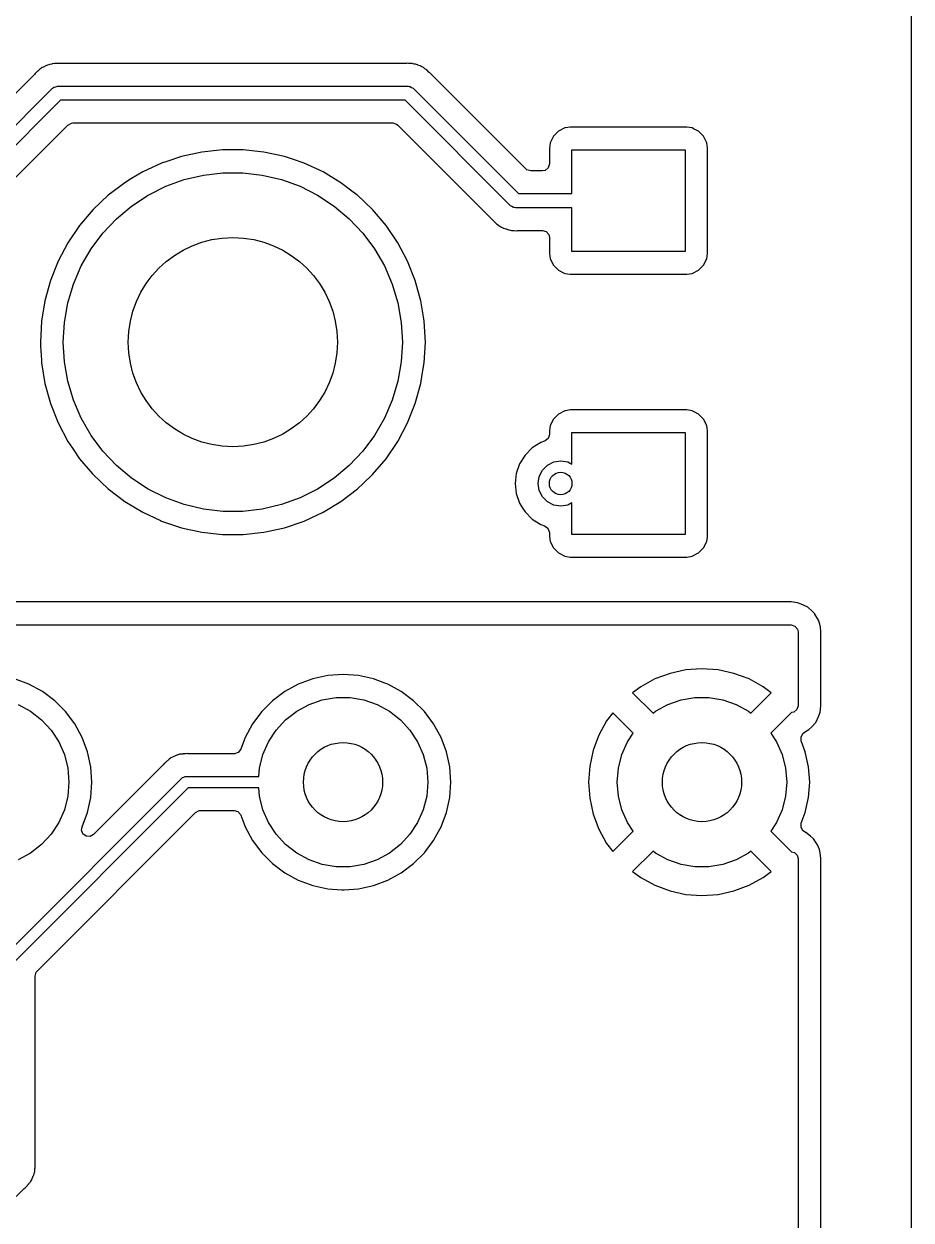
# Model space of a CAD drawing. Extents: x 0.71 to 7.56, y -5.16 to -0.79.
# Drawn here: x 6.941 to 7.559, y -3.249 to -2.416 of the extents above; entities that cross this region are included whole.
import ezdxf

# ---------------------------------------------------------------- set-up
doc = ezdxf.new("R2010")
doc.units = 0
doc.header["$MEASUREMENT"] = 0
doc.layers.add('BLACK', color=7, linetype='CONTINUOUS')

msp = doc.modelspace()

# ---------------------------------------------------------------- linework, layer by layer
at = {"layer": 'BLACK', "linetype": 'CONTINUOUS'}
for p, q in [((7.55904, -1.0631), (7.55904, -4.88178)), ((6.95252, -2.44761), (6.95195, -2.44793)), ((6.95321, -2.44714), (6.95252, -2.44761)), ((6.95372, -2.44672), (6.95321, -2.44714)), ((6.95524, -2.44606), (6.95372, -2.44672)), ((6.95372, -2.44672), (6.95372, -2.44672)), ((6.95546, -2.44595), (6.95524, -2.44606)), ((6.95691, -2.44514), (6.95546, -2.44595)), ((6.95754, -2.44498), (6.95691, -2.44514)), ((6.95691, -2.44514), (6.95691, -2.44514)), ((6.95833, -2.44472), (6.95754, -2.44498)), ((6.95893, -2.44446), (6.95833, -2.44472)), ((6.96058, -2.44423), (6.95893, -2.44446)), ((6.96082, -2.44419), (6.96058, -2.44423)), ((6.96243, -2.44379), (6.96082, -2.44419)), ((6.96492, -2.44388), (6.96243, -2.44379)), ((6.96243, -2.44379), (6.96243, -2.44379)), ((6.96243, -2.44379), (6.96243, -2.44379)), ((7.20647, -2.44388), (6.96492, -2.44388)), ((7.2073, -2.44381), (7.20647, -2.44388)), ((7.20758, -2.44376), (7.2073, -2.44381)), ((7.20795, -2.4437), (7.20758, -2.44376)), ((7.20889, -2.44379), (7.20795, -2.4437)), ((7.20795, -2.4437), (7.20795, -2.4437)), ((7.2096, -2.44387), (7.20889, -2.44379)), ((7.20985, -2.44388), (7.2096, -2.44387)), ((7.21151, -2.44388), (7.20985, -2.44388)), ((7.21214, -2.44405), (7.21151, -2.44388)), ((7.21151, -2.44388), (7.21151, -2.44388)), ((7.21295, -2.44421), (7.21214, -2.44405)), ((7.21361, -2.44428), (7.21295, -2.44421)), ((7.21382, -2.44436), (7.21361, -2.44428)), ((7.21361, -2.44428), (7.21361, -2.44428)), ((7.21361, -2.44428), (7.21361, -2.44428)), ((7.21515, -2.44489), (7.21382, -2.44436)), ((7.21539, -2.44497), (7.21515, -2.44489)), ((7.21698, -2.44541), (7.21539, -2.44497)), ((7.21754, -2.44575), (7.21698, -2.44541)), ((7.21829, -2.44612), (7.21754, -2.44575)), ((7.21856, -2.44623), (7.21829, -2.44612)), ((7.2189, -2.44636), (7.21856, -2.44623)), ((7.21937, -2.44672), (7.2189, -2.44636)), ((7.22022, -2.44737), (7.21937, -2.44672)), ((7.22042, -2.44751), (7.22022, -2.44737)), ((7.22184, -2.44837), (7.22042, -2.44751)), ((6.94839, -2.45148), (6.88262, -2.51725)), ((6.94893, -2.45085), (6.94839, -2.45148)), ((6.9493, -2.45031), (6.94893, -2.45085)), ((6.95059, -2.44927), (6.9493, -2.45031)), ((6.95078, -2.4491), (6.95059, -2.44927)), ((6.95195, -2.44793), (6.95078, -2.4491)), ((7.22339, -2.45003), (7.22184, -2.44837)), ((7.22354, -2.45019), (7.22339, -2.45003)), ((7.2906, -2.51725), (7.22354, -2.45019)), ((6.88773, -2.53445), (6.96109, -2.46109)), ((6.96109, -2.46109), (6.96179, -2.46056)), ((6.96179, -2.46056), (6.96191, -2.46043)), ((6.96191, -2.46043), (6.96201, -2.4604)), ((6.96201, -2.4604), (6.96221, -2.46025)), ((6.96221, -2.46025), (6.9634, -2.45999)), ((6.9634, -2.45999), (6.96457, -2.45965)), ((6.96457, -2.45965), (7.20866, -2.45965)), ((7.20866, -2.45965), (7.20953, -2.45977)), ((7.20953, -2.45977), (7.20971, -2.45976)), ((7.20971, -2.45976), (7.2098, -2.45981)), ((7.2098, -2.45981), (7.21005, -2.45985)), ((7.21005, -2.45985), (7.21107, -2.4605)), ((7.21107, -2.4605), (7.21214, -2.46109)), ((7.21214, -2.46109), (7.2855, -2.53445)), ((6.96661, -2.46949), (6.89324, -2.54285)), ((7.20662, -2.46949), (6.96661, -2.46949)), ((7.27998, -2.54285), (7.20662, -2.46949)), ((6.90594, -2.55245), (6.97171, -2.48669)), ((6.97171, -2.48669), (6.97412, -2.48537)), ((6.97412, -2.48537), (6.97516, -2.48526)), ((6.97516, -2.48526), (7.19807, -2.48526)), ((7.19807, -2.48526), (7.20071, -2.48603)), ((7.20071, -2.48603), (7.20152, -2.48669)), ((7.20152, -2.48669), (7.26859, -2.55375)), ((7.3179, -2.48875), (7.31345, -2.49102)), ((7.31841, -2.48867), (7.3179, -2.48875)), ((7.32159, -2.48817), (7.31841, -2.48867)), ((7.40282, -2.48817), (7.32159, -2.48817)), ((7.40651, -2.48875), (7.40282, -2.48817)), ((7.40744, -2.48923), (7.40651, -2.48875)), ((7.41096, -2.49102), (7.40744, -2.48923)), ((7.30992, -2.49455), (7.30765, -2.499)), ((7.31345, -2.49102), (7.30992, -2.49455)), ((7.30992, -2.49455), (7.30992, -2.49455)), ((7.31345, -2.49102), (7.31345, -2.49102)), ((7.31345, -2.49102), (7.31345, -2.49102)), ((7.41449, -2.49455), (7.41096, -2.49102)), ((7.41096, -2.49102), (7.41096, -2.49102)), ((7.41096, -2.49102), (7.41096, -2.49102)), ((7.41676, -2.499), (7.41449, -2.49455)), ((7.41449, -2.49455), (7.41449, -2.49455)), ((7.41449, -2.49455), (7.41449, -2.49455)), ((7.06492, -2.50549), (7.05075, -2.50861)), ((7.07936, -2.50392), (7.06492, -2.50549)), ((7.09387, -2.50392), (7.07936, -2.50392)), ((7.07936, -2.50392), (7.07936, -2.50392)), ((7.1083, -2.50549), (7.09387, -2.50392)), ((7.09387, -2.50392), (7.09387, -2.50392)), ((7.12248, -2.50861), (7.1083, -2.50549)), ((7.30765, -2.499), (7.30707, -2.5027)), ((7.30707, -2.5027), (7.30707, -2.5138)), ((7.32283, -2.53445), (7.32283, -2.50394)), ((7.32283, -2.50394), (7.40157, -2.50394)), ((7.40157, -2.50394), (7.40157, -2.5748)), ((7.41734, -2.5027), (7.41676, -2.499)), ((7.41734, -2.57604), (7.41734, -2.5027)), ((7.03699, -2.51324), (7.02381, -2.51934)), ((7.04053, -2.51205), (7.03699, -2.51324)), ((7.03699, -2.51324), (7.03699, -2.51324)), ((7.03699, -2.51324), (7.03699, -2.51324)), ((7.05075, -2.50861), (7.04053, -2.51205)), ((7.12809, -2.5105), (7.12248, -2.50861)), ((7.13624, -2.51324), (7.12809, -2.5105)), ((7.14942, -2.51934), (7.13624, -2.51324)), ((7.13624, -2.51324), (7.13624, -2.51324)), ((7.13624, -2.51324), (7.13624, -2.51324)), ((7.30707, -2.5138), (7.30629, -2.51644)), ((7.02381, -2.51934), (7.01604, -2.52401)), ((7.02381, -2.51934), (7.02381, -2.51934)), ((7.05274, -2.52465), (7.0661, -2.52148)), ((7.0661, -2.52148), (7.07975, -2.51988)), ((7.07975, -2.51988), (7.09348, -2.51988)), ((7.09348, -2.51988), (7.10712, -2.52148)), ((7.10712, -2.52148), (7.12049, -2.52465)), ((7.16186, -2.52682), (7.14942, -2.51934)), ((7.14942, -2.51934), (7.14942, -2.51934)), ((7.14942, -2.51934), (7.14942, -2.51934)), ((7.14942, -2.51934), (7.14942, -2.51934)), ((7.29142, -2.51791), (7.2906, -2.51725)), ((7.29406, -2.51868), (7.29142, -2.51791)), ((7.30219, -2.51868), (7.29406, -2.51868)), ((7.30421, -2.51824), (7.30219, -2.51868)), ((7.30629, -2.51644), (7.30421, -2.51824)), ((7.00757, -2.52972), (6.99982, -2.53561)), ((7.01137, -2.52682), (7.00757, -2.52972)), ((7.01604, -2.52401), (7.01137, -2.52682)), ((7.02756, -2.53551), (7.03983, -2.52934)), ((7.03983, -2.52934), (7.05274, -2.52465)), ((7.12049, -2.52465), (7.1334, -2.52934)), ((7.1334, -2.52934), (7.14567, -2.53551)), ((7.16953, -2.53265), (7.16186, -2.52682)), ((6.99982, -2.53561), (6.98928, -2.54559)), ((6.99982, -2.53561), (6.99982, -2.53561)), ((7.01608, -2.54306), (7.02756, -2.53551)), ((7.14567, -2.53551), (7.15714, -2.54306)), ((7.17291, -2.53523), (7.16953, -2.53265)), ((7.17341, -2.53561), (7.17291, -2.53523)), ((7.18395, -2.54559), (7.17341, -2.53561)), ((7.2855, -2.53445), (7.32283, -2.53445)), ((6.98928, -2.54559), (6.97988, -2.55666)), ((7.00556, -2.55188), (7.01608, -2.54306)), ((7.15714, -2.54306), (7.16767, -2.55188)), ((7.19335, -2.55666), (7.18395, -2.54559)), ((7.28105, -2.54343), (7.27998, -2.54285)), ((7.28208, -2.54409), (7.28105, -2.54343)), ((7.28232, -2.54413), (7.28208, -2.54409)), ((7.28242, -2.54418), (7.28232, -2.54413)), ((7.28259, -2.54417), (7.28242, -2.54418)), ((7.28346, -2.54429), (7.28259, -2.54417)), ((7.32283, -2.54429), (7.28346, -2.54429)), ((7.32283, -2.5748), (7.32283, -2.54429)), ((6.99614, -2.56188), (7.00556, -2.55188)), ((7.16767, -2.55188), (7.17709, -2.56188)), ((7.26859, -2.55375), (7.27029, -2.55557)), ((7.27029, -2.55557), (7.2717, -2.55643)), ((6.97988, -2.55666), (6.97173, -2.56867)), ((6.98793, -2.57289), (6.99614, -2.56188)), ((7.17709, -2.56188), (7.18529, -2.57289)), ((7.2015, -2.56867), (7.19335, -2.55666)), ((7.2717, -2.55643), (7.27191, -2.55657)), ((7.27191, -2.55657), (7.27323, -2.55757)), ((7.27323, -2.55757), (7.27323, -2.55757)), ((7.27323, -2.55757), (7.27323, -2.55757)), ((7.27323, -2.55757), (7.27384, -2.55781)), ((7.27384, -2.55781), (7.27458, -2.55818)), ((7.27458, -2.55818), (7.27514, -2.55852)), ((7.27514, -2.55852), (7.27674, -2.55897)), ((7.27674, -2.55897), (7.27698, -2.55905)), ((7.27698, -2.55905), (7.27852, -2.55966)), ((7.27852, -2.55966), (7.27917, -2.55973)), ((7.27917, -2.55973), (7.27999, -2.55988)), ((7.27999, -2.55988), (7.28062, -2.56006)), ((7.28062, -2.56006), (7.28228, -2.56006)), ((7.28228, -2.56006), (7.28253, -2.56007)), ((7.28253, -2.56007), (7.28418, -2.56024)), ((7.28418, -2.56024), (7.28482, -2.56013)), ((7.28482, -2.56013), (7.28565, -2.56006)), ((7.28565, -2.56006), (7.30219, -2.56006)), ((7.30219, -2.56006), (7.30482, -2.56083)), ((7.30482, -2.56083), (7.30663, -2.56291)), ((7.30663, -2.56291), (7.30707, -2.56494)), ((6.97173, -2.56867), (6.96493, -2.5815)), ((6.97173, -2.56867), (6.97173, -2.56867)), ((7.2083, -2.5815), (7.2015, -2.56867)), ((7.30707, -2.56494), (7.30707, -2.57604)), ((6.98107, -2.58479), (6.98793, -2.57289)), ((7.18529, -2.57289), (7.19216, -2.58479)), ((7.30707, -2.57604), (7.30765, -2.57974)), ((7.30765, -2.57974), (7.30992, -2.58419)), ((7.40157, -2.5748), (7.32283, -2.5748)), ((7.41449, -2.58419), (7.41676, -2.57974)), ((7.41676, -2.57974), (7.41734, -2.57604)), ((7.41676, -2.57974), (7.41676, -2.57974)), ((7.41676, -2.57974), (7.41676, -2.57974)), ((7.41734, -2.57604), (7.41734, -2.57604)), ((6.96493, -2.5815), (6.95956, -2.59499)), ((6.96493, -2.5815), (6.96493, -2.5815)), ((6.97563, -2.5974), (6.98107, -2.58479)), ((7.19216, -2.58479), (7.1976, -2.5974)), ((7.21367, -2.59499), (7.2083, -2.5815)), ((7.30992, -2.58419), (7.30992, -2.58419)), ((7.30992, -2.58419), (7.30992, -2.58419)), ((7.30992, -2.58419), (7.31345, -2.58772)), ((7.31345, -2.58772), (7.31345, -2.58772)), ((7.31345, -2.58772), (7.31345, -2.58772)), ((7.31345, -2.58772), (7.31734, -2.5897)), ((7.40651, -2.58999), (7.41096, -2.58772)), ((7.41096, -2.58772), (7.41449, -2.58419)), ((6.95956, -2.59499), (6.95567, -2.60897)), ((6.95956, -2.59499), (6.95956, -2.59499)), ((6.97169, -2.61056), (6.97563, -2.5974)), ((7.1976, -2.5974), (7.20154, -2.61056)), ((7.21668, -2.60584), (7.21367, -2.59499)), ((7.21367, -2.59499), (7.21367, -2.59499)), ((7.21367, -2.59499), (7.21367, -2.59499)), ((7.21367, -2.59499), (7.21367, -2.59499)), ((7.31734, -2.5897), (7.3179, -2.58999)), ((7.3179, -2.58999), (7.32159, -2.59057)), ((7.32159, -2.59057), (7.32159, -2.59057)), ((7.32159, -2.59057), (7.40282, -2.59057)), ((7.40282, -2.59057), (7.40651, -2.58999)), ((7.21755, -2.60897), (7.21668, -2.60584)), ((6.95567, -2.60897), (6.95333, -2.6233)), ((6.95567, -2.60897), (6.95567, -2.60897)), ((6.9693, -2.62408), (6.97169, -2.61056)), ((7.20154, -2.61056), (7.20393, -2.62408)), ((7.21938, -2.6201), (7.21755, -2.60897)), ((7.21755, -2.60897), (7.21755, -2.60897)), ((7.21755, -2.60897), (7.21755, -2.60897)), ((7.2199, -2.6233), (7.21938, -2.6201)), ((6.95333, -2.6233), (6.95254, -2.6378)), ((6.95333, -2.6233), (6.95333, -2.6233)), ((6.9685, -2.6378), (6.9693, -2.62408)), ((7.20393, -2.62408), (7.20472, -2.6378)), ((7.22069, -2.6378), (7.2199, -2.6233)), ((6.95254, -2.6378), (6.95254, -2.6378)), ((6.95254, -2.6378), (6.95269, -2.64062)), ((6.9693, -2.65151), (6.9685, -2.6378)), ((7.20472, -2.6378), (7.20393, -2.65151)), ((7.2199, -2.65229), (7.22069, -2.6378)), ((6.95269, -2.64062), (6.95322, -2.65031)), ((6.95322, -2.65031), (6.95333, -2.65229)), ((6.95333, -2.65229), (6.95333, -2.65229)), ((6.95333, -2.65229), (6.95567, -2.66662)), ((6.97169, -2.66503), (6.9693, -2.65151)), ((7.20393, -2.65151), (7.20154, -2.66503)), ((7.21856, -2.66045), (7.2199, -2.65229)), ((7.2199, -2.65229), (7.2199, -2.65229)), ((7.2199, -2.65229), (7.2199, -2.65229)), ((7.21755, -2.66662), (7.21856, -2.66045)), ((6.95567, -2.66662), (6.95567, -2.66662)), ((6.95567, -2.66662), (6.95956, -2.6806)), ((6.97563, -2.67819), (6.97169, -2.66503)), ((7.20154, -2.66503), (7.1976, -2.67819)), ((7.21367, -2.68061), (7.21755, -2.66662)), ((6.95956, -2.6806), (6.95956, -2.68061)), ((6.95956, -2.68061), (6.96493, -2.69409)), ((6.98107, -2.6908), (6.97563, -2.67819)), ((7.1976, -2.67819), (7.19216, -2.6908)), ((7.2083, -2.69409), (7.21367, -2.68061)), ((7.31345, -2.68787), (7.30992, -2.6914)), ((7.3179, -2.6856), (7.31345, -2.68787)), ((7.31345, -2.68787), (7.31345, -2.68787)), ((7.31345, -2.68787), (7.31345, -2.68787)), ((7.31841, -2.68552), (7.3179, -2.6856)), ((7.32159, -2.68502), (7.31841, -2.68552)), ((7.40282, -2.68502), (7.32159, -2.68502)), ((7.40651, -2.6856), (7.40282, -2.68502)), ((7.40793, -2.68633), (7.40651, -2.6856)), ((7.41096, -2.68787), (7.40793, -2.68633)), ((7.41449, -2.6914), (7.41096, -2.68787)), ((7.41096, -2.68787), (7.41096, -2.68787)), ((7.41096, -2.68787), (7.41096, -2.68787)), ((6.96493, -2.69409), (6.96493, -2.69409)), ((6.96493, -2.69409), (6.97173, -2.70692)), ((6.98793, -2.7027), (6.98107, -2.6908)), ((7.19216, -2.6908), (7.18529, -2.7027)), ((7.2015, -2.70692), (7.2083, -2.69409)), ((7.30765, -2.69585), (7.30707, -2.69955)), ((7.30992, -2.6914), (7.30765, -2.69585)), ((7.30992, -2.6914), (7.30992, -2.6914)), ((7.41676, -2.69585), (7.41449, -2.6914)), ((7.41449, -2.6914), (7.41449, -2.6914)), ((7.41449, -2.6914), (7.41449, -2.6914)), ((7.41734, -2.69955), (7.41676, -2.69585)), ((6.99614, -2.71372), (6.98793, -2.7027)), ((7.18529, -2.7027), (7.17709, -2.71372)), ((7.30629, -2.70477), (7.30421, -2.70657)), ((7.30707, -2.70213), (7.30629, -2.70477)), ((7.30707, -2.69955), (7.30707, -2.70213)), ((7.32283, -2.72278), (7.32283, -2.70079)), ((7.32283, -2.70079), (7.40157, -2.70079)), ((7.40157, -2.70079), (7.40157, -2.77165)), ((7.41734, -2.77289), (7.41734, -2.69955)), ((6.97173, -2.70692), (6.97173, -2.70692)), ((6.97173, -2.70692), (6.97173, -2.70692)), ((6.97173, -2.70692), (6.97486, -2.71153)), ((6.97486, -2.71153), (6.97988, -2.71893)), ((7.00556, -2.72371), (6.99614, -2.71372)), ((7.17709, -2.71372), (7.16767, -2.72371)), ((7.19335, -2.71893), (7.2015, -2.70692)), ((7.29519, -2.71142), (7.29016, -2.71645)), ((7.3012, -2.70765), (7.29519, -2.71142)), ((7.3038, -2.70674), (7.3012, -2.70765)), ((7.3012, -2.70765), (7.3012, -2.70765)), ((7.30421, -2.70657), (7.3038, -2.70674)), ((6.97988, -2.71893), (6.98891, -2.72957)), ((7.18395, -2.73), (7.19335, -2.71893)), ((7.28639, -2.72246), (7.28404, -2.72916)), ((7.29016, -2.71645), (7.28639, -2.72246)), ((7.3057, -2.72348), (7.31009, -2.72124)), ((7.31009, -2.72124), (7.31496, -2.72047)), ((7.31496, -2.72047), (7.31983, -2.72124)), ((7.31983, -2.72124), (7.32283, -2.72278)), ((6.98891, -2.72957), (6.98928, -2.73)), ((6.98928, -2.73), (6.99982, -2.73998)), ((7.01608, -2.73253), (7.00556, -2.72371)), ((7.16767, -2.72371), (7.15714, -2.73253)), ((7.17738, -2.73622), (7.18395, -2.73)), ((7.28404, -2.72916), (7.28325, -2.73622)), ((7.28404, -2.72916), (7.28404, -2.72916)), ((7.29998, -2.73135), (7.30222, -2.72696)), ((7.30222, -2.72696), (7.3057, -2.72348)), ((7.02756, -2.74008), (7.01608, -2.73253)), ((7.15714, -2.73253), (7.14567, -2.74008)), ((7.17341, -2.73998), (7.17738, -2.73622)), ((7.28325, -2.73622), (7.28325, -2.73622)), ((7.28325, -2.73622), (7.28404, -2.74328)), ((7.29921, -2.73622), (7.29998, -2.73135)), ((7.29998, -2.74109), (7.29921, -2.73622)), ((6.99982, -2.73998), (7.01137, -2.74877)), ((7.03983, -2.74625), (7.02756, -2.74008)), ((7.05274, -2.75094), (7.03983, -2.74625)), ((7.1334, -2.74625), (7.12049, -2.75094)), ((7.14567, -2.74008), (7.1334, -2.74625)), ((7.16186, -2.74877), (7.17341, -2.73998)), ((7.28404, -2.74328), (7.28404, -2.74328)), ((7.28404, -2.74328), (7.28639, -2.74998)), ((7.30222, -2.74548), (7.29998, -2.74109)), ((7.3057, -2.74896), (7.30222, -2.74548)), ((7.01137, -2.74877), (7.02381, -2.75625)), ((7.0661, -2.75411), (7.05274, -2.75094)), ((7.07975, -2.75571), (7.0661, -2.75411)), ((7.09348, -2.75571), (7.07975, -2.75571)), ((7.10712, -2.75411), (7.09348, -2.75571)), ((7.12049, -2.75094), (7.10712, -2.75411)), ((7.14942, -2.75625), (7.16186, -2.74877)), ((7.28639, -2.74998), (7.28866, -2.7536)), ((7.28866, -2.7536), (7.29016, -2.75599)), ((7.31009, -2.7512), (7.3057, -2.74896)), ((7.31496, -2.75197), (7.31009, -2.7512)), ((7.31983, -2.7512), (7.31496, -2.75197)), ((7.32283, -2.74967), (7.31983, -2.7512)), ((7.32283, -2.77165), (7.32283, -2.74967)), ((7.02381, -2.75625), (7.02381, -2.75625)), ((7.02381, -2.75625), (7.02381, -2.75625)), ((7.02381, -2.75625), (7.02381, -2.75625)), ((7.02381, -2.75625), (7.0363, -2.76203)), ((7.0363, -2.76203), (7.03699, -2.76235)), ((7.03699, -2.76235), (7.05075, -2.76698)), ((7.12248, -2.76698), (7.13624, -2.76235)), ((7.13624, -2.76235), (7.14942, -2.75625)), ((7.29016, -2.75599), (7.29519, -2.76102)), ((7.29519, -2.76102), (7.29997, -2.76402)), ((7.29997, -2.76402), (7.3012, -2.76479)), ((7.05075, -2.76698), (7.06492, -2.7701)), ((7.06492, -2.7701), (7.07936, -2.77167)), ((7.07936, -2.77167), (7.07936, -2.77167)), ((7.07936, -2.77167), (7.09387, -2.77167)), ((7.09387, -2.77167), (7.10831, -2.7701)), ((7.09387, -2.77167), (7.09387, -2.77167)), ((7.10831, -2.7701), (7.12248, -2.76698)), ((7.3012, -2.76479), (7.3038, -2.7657)), ((7.3038, -2.7657), (7.30603, -2.76731)), ((7.30603, -2.76731), (7.30705, -2.76986)), ((7.30705, -2.76986), (7.30707, -2.77031)), ((7.30707, -2.77031), (7.30707, -2.77289)), ((7.40157, -2.77165), (7.32283, -2.77165)), ((7.30707, -2.77289), (7.30741, -2.77505)), ((7.30741, -2.77505), (7.30765, -2.77659)), ((7.30765, -2.77659), (7.30992, -2.78104)), ((7.41449, -2.78104), (7.41676, -2.77659)), ((7.41676, -2.77659), (7.41724, -2.77354)), ((7.41676, -2.77659), (7.41676, -2.77659)), ((7.41676, -2.77659), (7.41676, -2.77659)), ((7.41724, -2.77354), (7.41734, -2.77289)), ((7.30992, -2.78104), (7.30992, -2.78104)), ((7.30992, -2.78104), (7.30992, -2.78104)), ((7.30992, -2.78104), (7.31345, -2.78457)), ((7.31345, -2.78457), (7.31345, -2.78457)), ((7.31345, -2.78457), (7.31345, -2.78457)), ((7.31345, -2.78457), (7.3179, -2.78684)), ((7.3179, -2.78684), (7.3179, -2.78684)), ((7.3179, -2.78684), (7.32159, -2.78742)), ((7.32159, -2.78742), (7.32159, -2.78742)), ((7.32159, -2.78742), (7.40282, -2.78742)), ((7.40282, -2.78742), (7.40651, -2.78684)), ((7.40651, -2.78684), (7.41096, -2.78457)), ((7.41096, -2.78457), (7.41449, -2.78104)), ((7.47543, -2.81868), (6.81966, -2.81868)), ((7.47993, -2.81933), (7.47543, -2.81868)), ((7.48257, -2.8201), (7.47993, -2.81933)), ((7.47993, -2.81933), (7.47993, -2.81933)), ((7.48708, -2.82224), (7.48257, -2.8201)), ((7.49014, -2.82497), (7.48708, -2.82224)), ((7.48708, -2.82224), (7.48708, -2.82224)), ((7.48708, -2.82224), (7.48708, -2.82224)), ((7.49194, -2.82704), (7.49014, -2.82497)), ((7.49014, -2.82497), (7.49014, -2.82497)), ((7.49014, -2.82497), (7.49014, -2.82497)), ((7.49194, -2.82705), (7.49194, -2.82704)), ((7.49194, -2.82704), (7.49194, -2.82704)), ((7.49458, -2.83129), (7.49194, -2.82705)), ((6.81102, -2.83465), (7.47543, -2.83465)), ((7.47543, -2.83465), (7.47807, -2.83542)), ((7.47807, -2.83542), (7.47987, -2.8375)), ((7.47987, -2.8375), (7.48031, -2.83953)), ((7.49547, -2.83411), (7.49458, -2.83129)), ((7.49591, -2.83613), (7.49547, -2.83411)), ((7.49628, -2.83953), (7.49591, -2.83613)), ((7.48031, -2.83953), (7.48031, -2.8909)), ((7.49628, -2.8909), (7.49628, -2.83953)), ((6.94254, -2.87511), (6.93452, -2.87212)), ((7.14225, -2.87212), (7.13724, -2.87399)), ((7.15271, -2.86984), (7.14225, -2.87212)), ((7.14225, -2.87212), (7.14225, -2.87212)), ((7.14225, -2.87212), (7.14225, -2.87212)), ((7.16339, -2.86908), (7.15271, -2.86984)), ((7.15271, -2.86984), (7.15271, -2.86984)), ((7.17406, -2.86984), (7.16339, -2.86908)), ((7.16339, -2.86908), (7.16339, -2.86908)), ((7.18452, -2.87212), (7.17406, -2.86984)), ((7.17406, -2.86984), (7.17406, -2.86984)), ((7.19254, -2.87511), (7.18452, -2.87212)), ((7.18452, -2.87212), (7.18452, -2.87212)), ((7.18452, -2.87212), (7.18452, -2.87212)), ((7.38059, -2.87229), (7.37071, -2.87768)), ((7.39115, -2.86835), (7.38059, -2.87229)), ((7.40215, -2.86596), (7.39115, -2.86835)), ((7.41339, -2.86515), (7.40215, -2.86596)), ((7.42462, -2.86596), (7.41339, -2.86515)), ((7.41339, -2.86515), (7.41339, -2.86515)), ((7.43563, -2.86835), (7.42462, -2.86596)), ((7.44618, -2.87229), (7.43563, -2.86835)), ((7.45606, -2.87768), (7.44618, -2.87229)), ((7.44618, -2.87229), (7.44618, -2.87229)), ((6.94455, -2.87586), (6.94254, -2.87511)), ((6.95394, -2.88099), (6.94455, -2.87586)), ((6.94455, -2.87586), (6.94455, -2.87586)), ((7.13222, -2.87586), (7.12283, -2.88099)), ((7.13724, -2.87399), (7.13222, -2.87586)), ((7.19455, -2.87586), (7.19254, -2.87511)), ((7.20394, -2.88099), (7.19455, -2.87586)), ((7.19455, -2.87586), (7.19455, -2.87586)), ((7.37071, -2.87768), (7.3651, -2.88189)), ((7.37071, -2.87768), (7.37071, -2.87768)), ((7.46168, -2.88189), (7.45606, -2.87768)), ((7.45606, -2.87768), (7.45606, -2.87768)), ((6.96251, -2.8874), (6.95394, -2.88099)), ((6.95394, -2.88099), (6.95394, -2.88099)), ((6.95394, -2.88099), (6.95394, -2.88099)), ((6.97008, -2.89497), (6.96251, -2.8874)), ((6.96251, -2.8874), (6.96251, -2.8874)), ((6.96251, -2.8874), (6.96251, -2.8874)), ((7.11426, -2.8874), (7.10669, -2.89497)), ((7.12283, -2.88099), (7.11426, -2.8874)), ((7.11426, -2.8874), (7.11426, -2.8874)), ((7.12283, -2.88099), (7.12283, -2.88099)), ((7.13966, -2.89001), (7.14889, -2.88685)), ((7.14889, -2.88685), (7.15851, -2.88524)), ((7.15851, -2.88524), (7.16826, -2.88524)), ((7.16826, -2.88524), (7.17788, -2.88685)), ((7.17788, -2.88685), (7.18711, -2.89001)), ((7.21251, -2.8874), (7.20394, -2.88099)), ((7.20394, -2.88099), (7.20394, -2.88099)), ((7.20394, -2.88099), (7.20394, -2.88099)), ((7.22008, -2.89497), (7.21251, -2.8874)), ((7.21251, -2.8874), (7.21251, -2.8874)), ((7.21251, -2.8874), (7.21251, -2.8874)), ((7.3651, -2.88189), (7.3651, -2.88189)), ((7.3651, -2.88189), (7.37928, -2.89606)), ((7.38966, -2.89001), (7.39889, -2.88685)), ((7.39889, -2.88685), (7.40851, -2.88524)), ((7.40851, -2.88524), (7.41826, -2.88524)), ((7.41826, -2.88524), (7.42788, -2.88685)), ((7.42788, -2.88685), (7.43711, -2.89001)), ((7.4475, -2.89606), (7.46168, -2.88189)), ((7.46168, -2.88189), (7.46168, -2.88189)), ((6.93711, -2.89001), (6.94569, -2.89466)), ((6.94569, -2.89466), (6.95338, -2.90065)), ((6.97649, -2.90354), (6.97008, -2.89497)), ((6.97008, -2.89497), (6.97008, -2.89497)), ((6.97008, -2.89497), (6.97008, -2.89497)), ((7.10669, -2.89497), (7.10028, -2.90354)), ((7.10669, -2.89497), (7.10669, -2.89497)), ((7.12339, -2.90065), (7.13109, -2.89466)), ((7.13109, -2.89466), (7.13966, -2.89001)), ((7.18711, -2.89001), (7.19569, -2.89466)), ((7.19569, -2.89466), (7.20338, -2.90065)), ((7.22649, -2.90354), (7.22008, -2.89497)), ((7.22008, -2.89497), (7.22008, -2.89497)), ((7.22008, -2.89497), (7.22008, -2.89497)), ((7.35118, -2.8958), (7.34698, -2.90142)), ((7.36536, -2.90999), (7.35118, -2.8958)), ((7.35118, -2.8958), (7.35118, -2.8958)), ((7.37928, -2.89606), (7.38109, -2.89466)), ((7.38109, -2.89466), (7.38966, -2.89001)), ((7.43711, -2.89001), (7.44569, -2.89466)), ((7.44569, -2.89466), (7.4475, -2.89606)), ((7.47575, -2.89565), (7.46141, -2.90999)), ((7.47746, -2.89534), (7.47575, -2.89565)), ((7.47954, -2.89354), (7.47746, -2.89534)), ((7.48031, -2.8909), (7.47954, -2.89354)), ((7.49486, -2.89804), (7.49563, -2.8954)), ((7.49563, -2.8954), (7.49628, -2.8909)), ((6.95338, -2.90065), (6.95999, -2.90782)), ((6.98162, -2.91293), (6.97649, -2.90354)), ((6.97649, -2.90354), (6.97649, -2.90354)), ((6.97649, -2.90354), (6.97649, -2.90354)), ((7.10028, -2.90354), (7.09515, -2.91293)), ((7.10028, -2.90354), (7.10028, -2.90354)), ((7.11678, -2.90782), (7.12339, -2.90065)), ((7.20338, -2.90065), (7.20999, -2.90782)), ((7.23162, -2.91293), (7.22649, -2.90354)), ((7.22649, -2.90354), (7.22649, -2.90354)), ((7.22649, -2.90354), (7.22649, -2.90354)), ((7.34698, -2.90142), (7.34158, -2.9113)), ((7.34698, -2.90142), (7.34698, -2.90142)), ((7.48792, -2.9074), (7.48999, -2.9056)), ((7.48999, -2.9056), (7.49272, -2.90255)), ((7.49272, -2.90255), (7.49486, -2.89804)), ((6.95999, -2.90782), (6.96532, -2.91599)), ((6.98536, -2.92296), (6.98162, -2.91293)), ((6.98162, -2.91293), (6.98162, -2.91293)), ((6.98162, -2.91293), (6.98162, -2.91293)), ((7.09515, -2.91293), (7.09441, -2.91491)), ((7.11145, -2.91599), (7.11678, -2.90782)), ((7.20999, -2.90782), (7.21532, -2.91599)), ((7.23536, -2.92296), (7.23162, -2.91293)), ((7.23162, -2.91293), (7.23162, -2.91293)), ((7.23162, -2.91293), (7.23162, -2.91293)), ((7.34158, -2.9113), (7.33764, -2.92185)), ((7.36145, -2.91599), (7.36536, -2.90999)), ((7.46141, -2.90999), (7.46532, -2.91599)), ((7.48236, -2.91271), (7.48368, -2.91029)), ((7.48256, -2.91545), (7.48236, -2.91271)), ((7.48368, -2.91029), (7.48374, -2.91024)), ((7.48374, -2.91024), (7.48396, -2.91002)), ((7.48396, -2.91002), (7.48483, -2.90933)), ((7.48483, -2.90933), (7.48792, -2.9074)), ((6.96532, -2.91599), (6.96924, -2.92492)), ((7.09206, -2.92121), (7.09041, -2.92342)), ((7.09441, -2.91491), (7.09206, -2.92121)), ((7.10753, -2.92492), (7.11145, -2.91599)), ((7.21532, -2.91599), (7.21924, -2.92492)), ((7.33764, -2.92185), (7.33525, -2.93286)), ((7.35753, -2.92492), (7.36145, -2.91599)), ((7.46532, -2.91599), (7.46924, -2.92492)), ((7.48536, -2.92296), (7.48256, -2.91545)), ((6.96924, -2.92492), (6.97164, -2.93437)), ((6.98764, -2.93342), (6.98536, -2.92296)), ((7.04044, -2.92972), (7.03889, -2.93106)), ((7.04056, -2.9296), (7.04044, -2.92972)), ((7.041, -2.92916), (7.04056, -2.9296)), ((7.0415, -2.92879), (7.041, -2.92916)), ((7.04163, -2.92868), (7.0415, -2.92879)), ((7.04223, -2.92816), (7.04163, -2.92868)), ((7.04317, -2.92735), (7.04223, -2.92816)), ((7.04335, -2.92727), (7.04317, -2.92735)), ((7.04317, -2.92735), (7.04317, -2.92735)), ((7.04424, -2.92674), (7.04335, -2.92727)), ((7.0444, -2.92662), (7.04424, -2.92674)), ((7.04631, -2.92591), (7.0444, -2.92662)), ((7.0444, -2.92662), (7.0444, -2.92662)), ((7.04647, -2.92584), (7.04631, -2.92591)), ((7.04833, -2.92499), (7.04647, -2.92584)), ((7.04852, -2.92497), (7.04833, -2.92499)), ((7.04833, -2.92499), (7.04833, -2.92499)), ((7.04953, -2.92471), (7.04852, -2.92497)), ((7.04971, -2.92464), (7.04953, -2.92471)), ((7.05174, -2.9245), (7.04971, -2.92464)), ((7.04971, -2.92464), (7.04971, -2.92464)), ((7.05192, -2.92448), (7.05174, -2.9245)), ((7.05253, -2.92439), (7.05192, -2.92448)), ((7.05315, -2.92439), (7.05253, -2.92439)), ((7.05332, -2.92438), (7.05315, -2.92439)), ((7.05384, -2.92435), (7.05332, -2.92438)), ((7.05536, -2.92424), (7.05384, -2.92435)), ((7.05554, -2.92428), (7.05536, -2.92424)), ((7.05536, -2.92424), (7.05536, -2.92424)), ((7.05658, -2.92439), (7.05554, -2.92428)), ((7.08749, -2.92439), (7.05658, -2.92439)), ((7.08784, -2.92438), (7.08749, -2.92439)), ((7.09041, -2.92342), (7.08784, -2.92438)), ((7.10514, -2.93437), (7.10753, -2.92492)), ((7.21924, -2.92492), (7.22164, -2.93437)), ((7.23764, -2.93342), (7.23536, -2.92296)), ((7.35514, -2.93437), (7.35753, -2.92492)), ((7.46924, -2.92492), (7.47164, -2.93437)), ((7.48764, -2.93342), (7.48536, -2.92296)), ((6.97164, -2.93437), (6.97244, -2.94409)), ((6.9884, -2.94409), (6.98764, -2.93342)), ((7.03813, -2.93203), (6.98959, -2.98058)), ((7.03879, -2.93122), (7.03813, -2.93203)), ((7.03889, -2.93106), (7.03879, -2.93122)), ((7.03889, -2.93106), (7.03889, -2.93106)), ((7.10466, -2.94016), (7.10514, -2.93437)), ((7.22164, -2.93437), (7.22244, -2.94409)), ((7.2384, -2.94409), (7.23764, -2.93342)), ((7.33525, -2.93286), (7.33444, -2.94409)), ((7.35433, -2.94409), (7.35514, -2.93437)), ((7.47164, -2.93437), (7.47244, -2.94409)), ((7.4884, -2.94409), (7.48764, -2.93342)), ((6.92635, -3.06611), (7.05115, -2.94131)), ((6.97244, -2.94409), (6.97164, -2.95381)), ((6.98764, -2.95477), (6.9884, -2.94409)), ((7.05115, -2.94131), (7.05144, -2.94117)), ((7.05144, -2.94117), (7.05162, -2.94091)), ((7.05162, -2.94091), (7.0525, -2.94062)), ((7.0525, -2.94062), (7.05332, -2.94021)), ((7.05332, -2.94021), (7.05363, -2.94026)), ((7.05363, -2.94026), (7.05394, -2.94016)), ((7.05394, -2.94016), (7.10466, -2.94016)), ((7.22244, -2.94409), (7.22164, -2.95381)), ((7.23764, -2.95477), (7.2384, -2.94409)), ((7.33444, -2.94409), (7.33444, -2.94409)), ((7.33444, -2.94409), (7.33525, -2.95533)), ((7.35514, -2.95381), (7.35433, -2.94409)), ((7.47244, -2.94409), (7.47164, -2.95381)), ((7.48764, -2.95477), (7.4884, -2.94409)), ((7.05557, -2.94803), (6.93307, -3.07053)), ((6.97164, -2.95381), (6.96924, -2.96327)), ((6.98536, -2.96523), (6.98764, -2.95477)), ((7.10466, -2.94803), (7.05557, -2.94803)), ((7.10514, -2.95381), (7.10466, -2.94803)), ((7.10753, -2.96327), (7.10514, -2.95381)), ((7.22164, -2.95381), (7.21924, -2.96327)), ((7.23536, -2.96523), (7.23764, -2.95477)), ((7.33525, -2.95533), (7.33764, -2.96633)), ((7.35753, -2.96327), (7.35514, -2.95381)), ((7.47164, -2.95381), (7.46924, -2.96327)), ((7.48536, -2.96523), (7.48764, -2.95477)), ((6.96924, -2.96327), (6.96532, -2.9722)), ((7.06067, -2.96523), (7.06308, -2.96391)), ((7.06308, -2.96391), (7.06412, -2.9638)), ((7.06412, -2.9638), (7.08749, -2.9638)), ((7.08749, -2.9638), (7.09013, -2.96457)), ((7.11145, -2.9722), (7.10753, -2.96327)), ((7.21924, -2.96327), (7.21532, -2.9722)), ((7.36145, -2.9722), (7.35753, -2.96327)), ((7.46924, -2.96327), (7.46532, -2.9722)), ((6.95027, -3.07563), (7.06067, -2.96523)), ((6.96532, -2.9722), (6.95999, -2.98037)), ((6.98162, -2.97526), (6.98536, -2.96523)), ((7.09013, -2.96457), (7.09193, -2.96665)), ((7.09193, -2.96665), (7.09206, -2.96697)), ((7.09206, -2.96697), (7.09419, -2.97269)), ((7.11678, -2.98037), (7.11145, -2.9722)), ((7.21532, -2.9722), (7.20999, -2.98037)), ((7.23162, -2.97526), (7.23536, -2.96523)), ((7.33764, -2.96633), (7.34158, -2.97689)), ((7.36536, -2.9782), (7.36145, -2.9722)), ((7.46532, -2.9722), (7.46141, -2.9782)), ((7.48256, -2.97274), (7.48536, -2.96523)), ((6.95999, -2.98037), (6.95338, -2.98754)), ((6.98126, -2.97748), (6.98165, -2.97545)), ((6.98223, -2.98005), (6.98126, -2.97748)), ((6.98156, -2.97542), (6.98162, -2.97526)), ((6.98165, -2.97545), (6.98156, -2.97542)), ((6.98162, -2.97526), (6.98162, -2.97526)), ((6.98443, -2.9817), (6.98223, -2.98005)), ((6.98959, -2.98058), (6.98717, -2.9819)), ((7.09419, -2.97269), (7.09515, -2.97526)), ((7.09515, -2.97526), (7.10028, -2.98465)), ((7.12339, -2.98754), (7.11678, -2.98037)), ((7.20999, -2.98037), (7.20338, -2.98754)), ((7.22649, -2.98465), (7.22988, -2.97844)), ((7.22988, -2.97844), (7.23162, -2.97526)), ((7.23162, -2.97526), (7.23162, -2.97526)), ((7.23162, -2.97526), (7.23162, -2.97526)), ((7.34158, -2.97689), (7.34698, -2.98677)), ((7.35118, -2.99238), (7.36536, -2.9782)), ((7.46141, -2.9782), (7.47578, -2.99257)), ((7.48236, -2.97548), (7.48256, -2.97274)), ((7.48368, -2.97789), (7.48236, -2.97548)), ((7.48376, -2.97797), (7.48368, -2.97789)), ((7.48544, -2.97907), (7.48376, -2.97797)), ((7.48582, -2.97922), (7.48544, -2.97907)), ((7.48906, -2.98172), (7.48582, -2.97922)), ((6.95338, -2.98754), (6.94569, -2.99353)), ((6.98717, -2.9819), (6.98443, -2.9817)), ((7.10028, -2.98465), (7.10028, -2.98465)), ((7.10028, -2.98465), (7.10028, -2.98465)), ((7.10028, -2.98465), (7.10669, -2.99322)), ((7.13109, -2.99353), (7.12339, -2.98754)), ((7.20338, -2.98754), (7.19569, -2.99353)), ((7.22008, -2.99322), (7.22649, -2.98465)), ((7.34698, -2.98677), (7.34698, -2.98677)), ((7.34698, -2.98677), (7.35118, -2.99238)), ((7.49101, -2.98366), (7.48906, -2.98172)), ((7.49394, -2.9877), (7.49101, -2.98366)), ((7.49519, -2.991), (7.49394, -2.9877)), ((6.94569, -2.99353), (6.93711, -2.99818)), ((7.10669, -2.99322), (7.10669, -2.99322)), ((7.10669, -2.99322), (7.10669, -2.99322)), ((7.10669, -2.99322), (7.11426, -3.00079)), ((7.13966, -2.99818), (7.13109, -2.99353)), ((7.19569, -2.99353), (7.18711, -2.99818)), ((7.21251, -3.00079), (7.22008, -2.99322)), ((7.35118, -2.99238), (7.35118, -2.99238)), ((7.37928, -2.99212), (7.3651, -3.0063)), ((7.38109, -2.99353), (7.37928, -2.99212)), ((7.38966, -2.99818), (7.38109, -2.99353)), ((7.44569, -2.99353), (7.43711, -2.99818)), ((7.4475, -2.99212), (7.44569, -2.99353)), ((7.46168, -3.0063), (7.4475, -2.99212)), ((7.47578, -2.99257), (7.47777, -2.99301)), ((7.47777, -2.99301), (7.47972, -2.99495)), ((7.47972, -2.99495), (7.48031, -2.99729)), ((7.48031, -2.99729), (7.48031, -3.53295)), ((7.49578, -2.99334), (7.49519, -2.991)), ((7.49628, -2.99729), (7.49578, -2.99334)), ((7.49628, -3.53295), (7.49628, -2.99729)), ((7.11426, -3.00079), (7.11426, -3.00079)), ((7.11426, -3.00079), (7.11426, -3.00079)), ((7.11426, -3.00079), (7.12283, -3.0072)), ((7.14889, -3.00134), (7.13966, -2.99818)), ((7.15851, -3.00295), (7.14889, -3.00134)), ((7.16826, -3.00295), (7.15851, -3.00295)), ((7.17788, -3.00134), (7.16826, -3.00295)), ((7.18711, -2.99818), (7.17788, -3.00134)), ((7.20394, -3.0072), (7.21251, -3.00079)), ((7.39889, -3.00134), (7.38966, -2.99818)), ((7.40851, -3.00295), (7.39889, -3.00134)), ((7.41826, -3.00295), (7.40851, -3.00295)), ((7.42788, -3.00134), (7.41826, -3.00295)), ((7.43711, -2.99818), (7.42788, -3.00134)), ((7.12283, -3.0072), (7.12283, -3.0072)), ((7.12283, -3.0072), (7.12283, -3.0072)), ((7.12283, -3.0072), (7.13222, -3.01233)), ((7.13222, -3.01233), (7.13222, -3.01233)), ((7.13222, -3.01233), (7.13222, -3.01233)), ((7.13222, -3.01233), (7.13222, -3.01233)), ((7.13222, -3.01233), (7.14225, -3.01607)), ((7.18452, -3.01607), (7.19455, -3.01233)), ((7.19455, -3.01233), (7.20127, -3.00866)), ((7.19455, -3.01233), (7.19455, -3.01233)), ((7.19455, -3.01233), (7.19455, -3.01233)), ((7.20127, -3.00866), (7.20394, -3.0072)), ((7.3651, -3.0063), (7.37071, -3.0105)), ((7.37071, -3.0105), (7.37071, -3.0105)), ((7.37071, -3.0105), (7.38059, -3.0159)), ((7.44618, -3.0159), (7.45606, -3.0105)), ((7.45606, -3.0105), (7.46168, -3.0063)), ((7.46168, -3.0063), (7.46168, -3.0063)), ((7.14225, -3.01607), (7.15271, -3.01834)), ((7.15271, -3.01834), (7.16262, -3.01905)), ((7.16262, -3.01905), (7.16339, -3.01911)), ((7.16339, -3.01911), (7.1641, -3.01906)), ((7.16339, -3.01911), (7.16339, -3.01911)), ((7.16339, -3.01911), (7.16339, -3.01911)), ((7.1641, -3.01906), (7.17406, -3.01834)), ((7.17406, -3.01834), (7.18452, -3.01607)), ((7.38059, -3.0159), (7.38059, -3.0159)), ((7.38059, -3.0159), (7.39115, -3.01984)), ((7.39115, -3.01984), (7.40215, -3.02223)), ((7.40215, -3.02223), (7.41339, -3.02304)), ((7.41339, -3.02304), (7.42462, -3.02223)), ((7.42462, -3.02223), (7.43563, -3.01984)), ((7.43563, -3.01984), (7.44618, -3.0159)), ((7.41339, -3.02304), (7.41339, -3.02304)), ((6.94884, -3.07908), (6.94961, -3.07644)), ((6.94884, -3.2086), (6.94884, -3.07908)), ((6.94961, -3.07644), (6.95027, -3.07563)), ((6.94864, -3.21472), (6.94873, -3.21344)), ((6.94873, -3.21344), (6.94875, -3.21327)), ((6.94875, -3.21327), (6.94884, -3.21266)), ((6.94895, -3.20964), (6.94884, -3.2086)), ((6.94884, -3.21186), (6.94899, -3.20983)), ((6.94884, -3.21204), (6.94884, -3.21186)), ((6.94884, -3.21266), (6.94884, -3.21204)), ((6.94899, -3.20983), (6.94895, -3.20964)), ((6.94899, -3.20983), (6.94899, -3.20983)), ((6.94454, -3.22355), (6.94588, -3.22201)), ((6.94588, -3.22201), (6.94596, -3.22184)), ((6.94588, -3.22201), (6.94588, -3.22201)), ((6.94588, -3.22201), (6.94588, -3.22201)), ((6.94596, -3.22184), (6.94649, -3.22094)), ((6.94649, -3.22094), (6.94661, -3.22079)), ((6.94661, -3.22079), (6.94732, -3.21887)), ((6.94732, -3.21887), (6.94739, -3.21871)), ((6.94739, -3.21871), (6.94752, -3.21842)), ((6.94752, -3.21842), (6.94823, -3.21686)), ((6.94823, -3.21686), (6.94826, -3.21667)), ((6.94826, -3.21667), (6.94852, -3.21566)), ((6.94852, -3.21566), (6.94859, -3.21548)), ((6.94859, -3.21548), (6.94864, -3.21472)), ((6.94859, -3.21548), (6.94859, -3.21548)), ((6.94859, -3.21548), (6.94859, -3.21548)), ((6.93571, -3.23254), (6.9412, -3.22705)), ((6.9412, -3.22705), (6.94201, -3.2264)), ((6.94201, -3.2264), (6.94217, -3.22629)), ((6.94217, -3.22629), (6.94351, -3.22475)), ((6.94351, -3.22475), (6.94363, -3.22462)), ((6.94363, -3.22462), (6.94406, -3.22418)), ((6.94406, -3.22418), (6.94443, -3.22369)), ((6.94443, -3.22369), (6.94454, -3.22355))]:
    msp.add_line(p, q, dxfattribs=at)
at = {"layer": 'BLACK'}
for centre, radius in [((7.08661, -2.6378), 0.072835), ((7.31496, -2.73622), 0.007874), ((7.16339, -2.94409), 0.027559), ((7.41339, -2.94409), 0.027559)]:
    msp.add_circle(centre, radius, dxfattribs=at)

doc.saveas('drawing.dxf')
